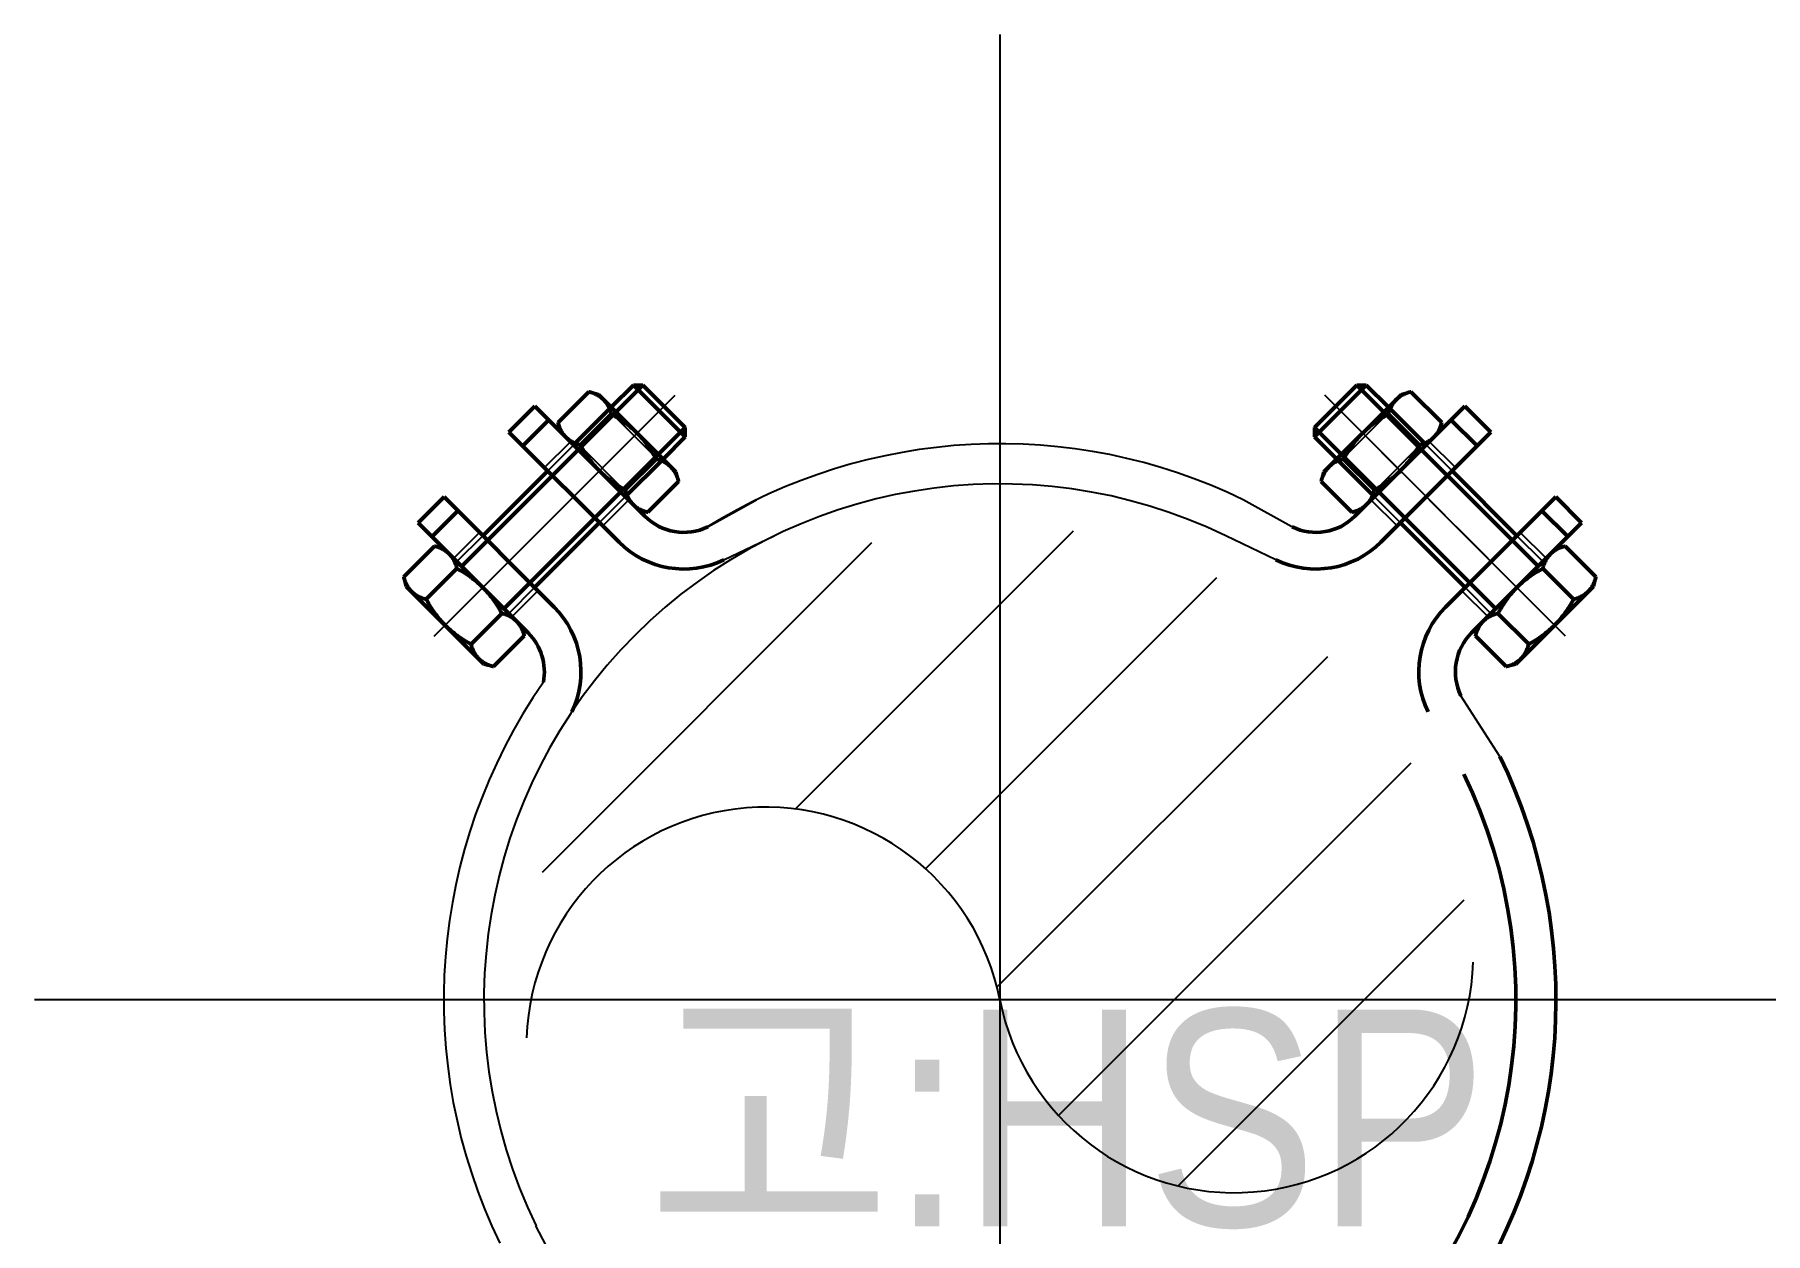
# Model space of a CAD drawing. Header units: millimetres. Extents: x 0 to 1390178, y 0 to 110113.
# Drawn here: x 553197.8 to 553389.5, y 34532.6 to 34665.4 of the extents above; entities that cross this region are included whole.
import ezdxf
from ezdxf.enums import TextEntityAlignment as Align
from ezdxf.xclip import XClip

# ---------------------------------------------------------------- set-up
doc = ezdxf.new("R2010")
doc.units = ezdxf.units.MM
doc.header["$LTSCALE"] = 100
doc.header["$XCLIPFRAME"] = 0
doc.linetypes.add('X - 평면도$0$CENTER', pattern=[65, 60, -2, 1, -2])
doc.linetypes.add('X - 평면도$0$DASHED', pattern=[0.75, 0.5, -0.25])
doc.layers.add('X - 평면도$0$CENTER', color=1, linetype='X - 평면도$0$CENTER')
doc.layers.add('X - 평면도$0$LINE', color=7, linetype='Continuous')
doc.layers.add('X - 평면도$0$DEFPOINT', color=163, linetype='Continuous', plot=False)
for name, color, linetype, lineweight in [('X - 평면도$0$hidden', 7, 'X - 평면도$0$DASHED', 5), ('X - 평면도$0$thread', 7, 'Continuous', 5), ('X - 평면도$0$vis', 7, 'Continuous', 30)]:
    doc.layers.add(name, color=color, linetype=linetype, lineweight=lineweight)
doc.styles.add('X - 평면도$0$du', font='Dotum.ttf')

# ---------------------------------------------------------------- blocks, each defined once
blk = doc.blocks.new('X - 평면도$0$소방 100Ø')
at = {"color": 0, "extrusion": (-1.66533e-16, 1.60247e-17, -1)}
for p, q in [((8835267.59, -5046954.1), (8835298.42, -5046923.27)), ((8835239.59, -5046961.07), (8835276.08, -5046924.58)), ((8835282.01, -5046960.71), (8835314.28, -5046928.44)), ((8835289.93, -5046973.82), (8835326.57, -5046937.18)), ((8835296.74, -5046988.04), (8835335.82, -5046948.96)), ((8835309.98, -5046995.83), (8835341.67, -5046964.14))]:
    blk.add_line(p, q, dxfattribs=at)
at = {"layer": 'X - 평면도$0$CENTER', "lineweight": 25}
for p, q in [((8835227.59, -5046934.94), (8835254.27, -5046908.27)), ((8835352.91, -5046934.94), (8835326.23, -5046908.27)), ((8835250.28, -5046912.25), (8835245.69, -5046916.85)), ((8835330.22, -5046912.25), (8835334.81, -5046916.85)), ((8835239.11, -5046923.42), (8835246.22, -5046916.31)), ((8835341.38, -5046923.42), (8835334.28, -5046916.31)), ((8835239.76, -5046922.77), (8835232.66, -5046929.88)), ((8835340.74, -5046922.77), (8835347.84, -5046929.88))]:
    blk.add_line(p, q, dxfattribs=at)
at = {"layer": 'X - 평면도$0$hidden', "lineweight": 25}
for p, q in [((8835240.16, -5046916.64), (8835247.2, -5046909.59)), ((8835243.65, -5046913.77), (8835247.2, -5046910.22)), ((8835247.2, -5046910.22), (8835247.2, -5046909.59)), ((8835252.32, -5046915.33), (8835247.2, -5046910.22)), ((8835328.18, -5046915.33), (8835333.3, -5046910.22)), ((8835333.3, -5046910.22), (8835333.3, -5046909.59)), ((8835340.34, -5046916.64), (8835333.3, -5046909.59)), ((8835336.85, -5046913.77), (8835333.3, -5046910.22)), ((8835239.8, -5046916.28), (8835242.67, -5046913.41)), ((8835243.03, -5046913.77), (8835243.65, -5046913.77)), ((8835248.76, -5046918.88), (8835243.65, -5046913.77)), ((8835331.73, -5046918.88), (8835336.85, -5046913.77)), ((8835337.47, -5046913.77), (8835336.85, -5046913.77)), ((8835340.7, -5046916.28), (8835337.83, -5046913.41)), ((8835252.94, -5046915.33), (8835245.89, -5046922.37)), ((8835252.32, -5046915.33), (8835248.76, -5046918.88)), ((8835252.94, -5046915.33), (8835252.32, -5046915.33)), ((8835327.56, -5046915.33), (8835328.18, -5046915.33)), ((8835327.56, -5046915.33), (8835334.6, -5046922.37)), ((8835328.18, -5046915.33), (8835331.73, -5046918.88)), ((8835249.12, -5046919.87), (8835246.26, -5046922.73)), ((8835248.76, -5046918.88), (8835248.76, -5046919.51)), ((8835331.37, -5046919.87), (8835334.24, -5046922.73)), ((8835331.73, -5046918.88), (8835331.73, -5046919.51)), ((8835229.75, -5046926.32), (8835232.62, -5046923.46)), ((8835230.11, -5046926.69), (8835232.98, -5046923.82)), ((8835350.39, -5046926.69), (8835347.52, -5046923.82)), ((8835350.75, -5046926.32), (8835347.88, -5046923.46)), ((8835238.71, -5046929.55), (8835235.85, -5046932.42)), ((8835239.08, -5046929.92), (8835236.21, -5046932.78)), ((8835341.42, -5046929.92), (8835344.29, -5046932.78)), ((8835341.78, -5046929.55), (8835344.65, -5046932.42))]:
    blk.add_line(p, q, dxfattribs=at)
for points in [[(8835247.2, -5046910.36), (8835247.3, -5046910.42), (8835247.49, -5046910.52), (8835247.67, -5046910.63), (8835247.76, -5046910.69), (8835247.85, -5046910.74), (8835248.03, -5046910.85), (8835248.2, -5046910.96), (8835248.37, -5046911.07), (8835248.53, -5046911.18), (8835248.69, -5046911.3), (8835248.77, -5046911.35), (8835248.85, -5046911.41), (8835249, -5046911.53), (8835249.15, -5046911.64), (8835249.3, -5046911.76), (8835249.44, -5046911.89), (8835249.59, -5046912.01), (8835249.66, -5046912.07), (8835249.73, -5046912.13), (8835249.87, -5046912.26), (8835250, -5046912.4), (8835250.07, -5046912.46)], [(8835333.3, -5046910.36), (8835333.2, -5046910.42), (8835333.01, -5046910.52), (8835332.82, -5046910.63), (8835332.73, -5046910.69), (8835332.64, -5046910.74), (8835332.47, -5046910.85), (8835332.3, -5046910.96), (8835332.13, -5046911.07), (8835331.97, -5046911.18), (8835331.81, -5046911.3), (8835331.73, -5046911.35), (8835331.65, -5046911.41), (8835331.5, -5046911.53), (8835331.35, -5046911.64), (8835331.2, -5046911.76), (8835331.05, -5046911.89), (8835330.91, -5046912.01), (8835330.84, -5046912.07), (8835330.77, -5046912.13), (8835330.63, -5046912.26), (8835330.49, -5046912.4), (8835330.43, -5046912.46)], [(8835248.76, -5046918.74), (8835248.67, -5046918.68), (8835248.48, -5046918.58), (8835248.29, -5046918.47), (8835248.2, -5046918.41), (8835248.11, -5046918.36), (8835247.94, -5046918.25), (8835247.76, -5046918.14), (8835247.6, -5046918.03), (8835247.43, -5046917.92), (8835247.27, -5046917.8), (8835247.19, -5046917.75), (8835247.12, -5046917.69), (8835246.96, -5046917.57), (8835246.81, -5046917.46), (8835246.67, -5046917.34), (8835246.52, -5046917.21), (8835246.38, -5046917.09), (8835246.31, -5046917.03), (8835246.24, -5046916.96), (8835246.1, -5046916.84), (8835245.96, -5046916.7), (8835245.89, -5046916.64)], [(8835331.73, -5046918.74), (8835331.83, -5046918.68), (8835332.02, -5046918.58), (8835332.21, -5046918.47), (8835332.3, -5046918.41), (8835332.39, -5046918.36), (8835332.56, -5046918.25), (8835332.73, -5046918.14), (8835332.9, -5046918.03), (8835333.06, -5046917.92), (8835333.22, -5046917.8), (8835333.3, -5046917.75), (8835333.38, -5046917.69), (8835333.53, -5046917.57), (8835333.68, -5046917.46), (8835333.83, -5046917.34), (8835333.98, -5046917.21), (8835334.12, -5046917.09), (8835334.19, -5046917.03), (8835334.26, -5046916.96), (8835334.4, -5046916.84), (8835334.54, -5046916.7), (8835334.6, -5046916.64)], [(8835229.25, -5046925.83), (8835229.29, -5046925.86), (8835229.35, -5046925.93), (8835229.41, -5046926), (8835229.44, -5046926.04), (8835229.47, -5046926.08), (8835229.53, -5046926.15), (8835229.59, -5046926.23), (8835229.64, -5046926.31), (8835229.69, -5046926.4), (8835229.74, -5046926.48), (8835229.76, -5046926.53), (8835229.78, -5046926.57), (8835229.83, -5046926.66), (8835229.87, -5046926.76), (8835229.91, -5046926.86), (8835229.95, -5046926.96), (8835229.99, -5046927.06), (8835230.01, -5046927.11), (8835230.03, -5046927.17), (8835230.06, -5046927.28), (8835230.09, -5046927.4), (8835230.11, -5046927.45)], [(8835351.24, -5046925.83), (8835351.21, -5046925.86), (8835351.15, -5046925.93), (8835351.08, -5046926), (8835351.05, -5046926.04), (8835351.02, -5046926.08), (8835350.97, -5046926.15), (8835350.91, -5046926.23), (8835350.86, -5046926.31), (8835350.81, -5046926.4), (8835350.76, -5046926.48), (8835350.74, -5046926.53), (8835350.71, -5046926.57), (8835350.67, -5046926.66), (8835350.63, -5046926.76), (8835350.58, -5046926.86), (8835350.55, -5046926.96), (8835350.51, -5046927.06), (8835350.49, -5046927.11), (8835350.47, -5046927.17), (8835350.44, -5046927.28), (8835350.4, -5046927.4), (8835350.39, -5046927.45)], [(8835230.11, -5046927.45), (8835230.21, -5046927.51), (8835230.4, -5046927.62), (8835230.58, -5046927.72), (8835230.67, -5046927.78), (8835230.76, -5046927.83), (8835230.94, -5046927.94), (8835231.11, -5046928.05), (8835231.27, -5046928.16), (8835231.44, -5046928.27), (8835231.6, -5046928.39), (8835231.68, -5046928.44), (8835231.75, -5046928.5), (8835231.91, -5046928.62), (8835232.06, -5046928.73), (8835232.21, -5046928.85), (8835232.35, -5046928.98), (8835232.49, -5046929.1), (8835232.57, -5046929.16), (8835232.64, -5046929.23), (8835232.77, -5046929.35), (8835232.91, -5046929.49), (8835232.98, -5046929.55)], [(8835350.39, -5046927.45), (8835350.29, -5046927.51), (8835350.1, -5046927.62), (8835349.92, -5046927.72), (8835349.83, -5046927.78), (8835349.74, -5046927.83), (8835349.56, -5046927.94), (8835349.39, -5046928.05), (8835349.22, -5046928.16), (8835349.06, -5046928.27), (8835348.9, -5046928.39), (8835348.82, -5046928.44), (8835348.74, -5046928.5), (8835348.59, -5046928.62), (8835348.44, -5046928.73), (8835348.29, -5046928.85), (8835348.15, -5046928.98), (8835348, -5046929.1), (8835347.93, -5046929.16), (8835347.86, -5046929.23), (8835347.72, -5046929.35), (8835347.59, -5046929.49), (8835347.52, -5046929.55)], [(8835225.08, -5046930), (8835225.04, -5046929.97), (8835224.98, -5046929.9), (8835224.92, -5046929.83), (8835224.89, -5046929.79), (8835224.86, -5046929.75), (8835224.8, -5046929.68), (8835224.75, -5046929.6), (8835224.69, -5046929.52), (8835224.64, -5046929.43), (8835224.59, -5046929.35), (8835224.57, -5046929.3), (8835224.55, -5046929.26), (8835224.5, -5046929.17), (8835224.46, -5046929.07), (8835224.42, -5046928.98), (8835224.38, -5046928.88), (8835224.34, -5046928.77), (8835224.32, -5046928.72), (8835224.3, -5046928.66), (8835224.27, -5046928.55), (8835224.24, -5046928.44), (8835224.22, -5046928.38)], [(8835355.42, -5046930), (8835355.45, -5046929.97), (8835355.52, -5046929.9), (8835355.58, -5046929.83), (8835355.61, -5046929.79), (8835355.64, -5046929.75), (8835355.7, -5046929.68), (8835355.75, -5046929.6), (8835355.8, -5046929.52), (8835355.85, -5046929.43), (8835355.9, -5046929.35), (8835355.93, -5046929.3), (8835355.95, -5046929.26), (8835355.99, -5046929.17), (8835356.04, -5046929.07), (8835356.08, -5046928.98), (8835356.12, -5046928.88), (8835356.16, -5046928.77), (8835356.17, -5046928.72), (8835356.19, -5046928.66), (8835356.23, -5046928.55), (8835356.26, -5046928.44), (8835356.28, -5046928.38)], [(8835226.7, -5046930.86), (8835226.64, -5046930.85), (8835226.53, -5046930.81), (8835226.42, -5046930.78), (8835226.36, -5046930.76), (8835226.31, -5046930.74), (8835226.21, -5046930.7), (8835226.11, -5046930.66), (8835226.01, -5046930.62), (8835225.91, -5046930.58), (8835225.82, -5046930.53), (8835225.78, -5046930.51), (8835225.73, -5046930.49), (8835225.65, -5046930.44), (8835225.56, -5046930.39), (8835225.48, -5046930.34), (8835225.4, -5046930.28), (8835225.33, -5046930.22), (8835225.29, -5046930.19), (8835225.25, -5046930.16), (8835225.18, -5046930.1), (8835225.11, -5046930.04), (8835225.08, -5046930)], [(8835228.8, -5046933.73), (8835228.74, -5046933.66), (8835228.6, -5046933.52), (8835228.47, -5046933.39), (8835228.41, -5046933.32), (8835228.35, -5046933.24), (8835228.22, -5046933.1), (8835228.1, -5046932.96), (8835227.98, -5046932.81), (8835227.87, -5046932.66), (8835227.75, -5046932.5), (8835227.69, -5046932.43), (8835227.64, -5046932.35), (8835227.52, -5046932.19), (8835227.41, -5046932.02), (8835227.3, -5046931.86), (8835227.19, -5046931.69), (8835227.08, -5046931.51), (8835227.03, -5046931.42), (8835226.97, -5046931.33), (8835226.87, -5046931.15), (8835226.76, -5046930.96), (8835226.7, -5046930.86)], [(8835351.69, -5046933.73), (8835351.76, -5046933.66), (8835351.89, -5046933.52), (8835352.02, -5046933.39), (8835352.09, -5046933.32), (8835352.15, -5046933.24), (8835352.27, -5046933.1), (8835352.39, -5046932.96), (8835352.51, -5046932.81), (8835352.63, -5046932.66), (8835352.75, -5046932.5), (8835352.8, -5046932.43), (8835352.86, -5046932.35), (8835352.97, -5046932.19), (8835353.09, -5046932.02), (8835353.2, -5046931.86), (8835353.31, -5046931.69), (8835353.42, -5046931.51), (8835353.47, -5046931.42), (8835353.52, -5046931.33), (8835353.63, -5046931.15), (8835353.74, -5046930.96), (8835353.79, -5046930.86)], [(8835353.79, -5046930.86), (8835353.85, -5046930.85), (8835353.97, -5046930.81), (8835354.08, -5046930.78), (8835354.13, -5046930.76), (8835354.19, -5046930.74), (8835354.29, -5046930.7), (8835354.39, -5046930.66), (8835354.49, -5046930.62), (8835354.58, -5046930.58), (8835354.68, -5046930.53), (8835354.72, -5046930.51), (8835354.76, -5046930.49), (8835354.85, -5046930.44), (8835354.93, -5046930.39), (8835355.02, -5046930.34), (8835355.09, -5046930.28), (8835355.17, -5046930.22), (8835355.21, -5046930.19), (8835355.24, -5046930.16), (8835355.32, -5046930.1), (8835355.39, -5046930.04), (8835355.42, -5046930)], [(8835231.67, -5046935.83), (8835231.57, -5046935.77), (8835231.39, -5046935.67), (8835231.2, -5046935.56), (8835231.11, -5046935.51), (8835231.02, -5046935.45), (8835230.85, -5046935.34), (8835230.67, -5046935.23), (8835230.51, -5046935.12), (8835230.34, -5046935.01), (8835230.18, -5046934.9), (8835230.11, -5046934.84), (8835230.03, -5046934.78), (8835229.87, -5046934.67), (8835229.72, -5046934.55), (8835229.58, -5046934.43), (8835229.43, -5046934.31), (8835229.29, -5046934.18), (8835229.22, -5046934.12), (8835229.15, -5046934.06), (8835229.01, -5046933.93), (8835228.87, -5046933.8), (8835228.8, -5046933.73)], [(8835348.83, -5046935.83), (8835348.92, -5046935.77), (8835349.11, -5046935.67), (8835349.3, -5046935.56), (8835349.39, -5046935.51), (8835349.48, -5046935.45), (8835349.65, -5046935.34), (8835349.82, -5046935.23), (8835349.99, -5046935.12), (8835350.15, -5046935.01), (8835350.31, -5046934.9), (8835350.39, -5046934.84), (8835350.47, -5046934.78), (8835350.62, -5046934.67), (8835350.77, -5046934.55), (8835350.92, -5046934.43), (8835351.07, -5046934.31), (8835351.21, -5046934.18), (8835351.28, -5046934.12), (8835351.35, -5046934.06), (8835351.49, -5046933.93), (8835351.63, -5046933.8), (8835351.69, -5046933.73)], [(8835232.53, -5046937.45), (8835232.5, -5046937.42), (8835232.43, -5046937.35), (8835232.37, -5046937.28), (8835232.34, -5046937.24), (8835232.31, -5046937.2), (8835232.25, -5046937.13), (8835232.2, -5046937.05), (8835232.14, -5046936.97), (8835232.09, -5046936.89), (8835232.04, -5046936.8), (8835232.02, -5046936.76), (8835232, -5046936.71), (8835231.95, -5046936.62), (8835231.91, -5046936.52), (8835231.87, -5046936.43), (8835231.83, -5046936.33), (8835231.79, -5046936.22), (8835231.77, -5046936.17), (8835231.76, -5046936.11), (8835231.72, -5046936), (8835231.69, -5046935.89), (8835231.67, -5046935.83)], [(8835234.15, -5046938.31), (8835234.1, -5046938.3), (8835233.98, -5046938.26), (8835233.87, -5046938.23), (8835233.81, -5046938.21), (8835233.76, -5046938.19), (8835233.66, -5046938.15), (8835233.56, -5046938.11), (8835233.46, -5046938.07), (8835233.36, -5046938.03), (8835233.27, -5046937.98), (8835233.23, -5046937.96), (8835233.18, -5046937.94), (8835233.1, -5046937.89), (8835233.01, -5046937.84), (8835232.93, -5046937.79), (8835232.85, -5046937.73), (8835232.78, -5046937.67), (8835232.74, -5046937.64), (8835232.7, -5046937.61), (8835232.63, -5046937.55), (8835232.56, -5046937.49), (8835232.53, -5046937.45)], [(8835346.34, -5046938.31), (8835346.4, -5046938.3), (8835346.52, -5046938.26), (8835346.63, -5046938.23), (8835346.68, -5046938.21), (8835346.74, -5046938.19), (8835346.84, -5046938.15), (8835346.94, -5046938.11), (8835347.04, -5046938.07), (8835347.13, -5046938.03), (8835347.23, -5046937.98), (8835347.27, -5046937.96), (8835347.31, -5046937.94), (8835347.4, -5046937.89), (8835347.48, -5046937.84), (8835347.56, -5046937.79), (8835347.64, -5046937.73), (8835347.72, -5046937.67), (8835347.76, -5046937.64), (8835347.79, -5046937.61), (8835347.87, -5046937.55), (8835347.93, -5046937.49), (8835347.97, -5046937.45)], [(8835347.97, -5046937.45), (8835348, -5046937.42), (8835348.07, -5046937.35), (8835348.13, -5046937.28), (8835348.16, -5046937.24), (8835348.19, -5046937.2), (8835348.25, -5046937.13), (8835348.3, -5046937.05), (8835348.35, -5046936.97), (8835348.4, -5046936.89), (8835348.45, -5046936.8), (8835348.48, -5046936.76), (8835348.5, -5046936.71), (8835348.54, -5046936.62), (8835348.59, -5046936.52), (8835348.63, -5046936.43), (8835348.67, -5046936.33), (8835348.71, -5046936.22), (8835348.72, -5046936.17), (8835348.74, -5046936.11), (8835348.78, -5046936), (8835348.81, -5046935.89), (8835348.83, -5046935.83)]]:
    blk.add_lwpolyline(points, dxfattribs=at)
at = {"layer": 'X - 평면도$0$LINE', "color": 1, "linetype": 'X - 평면도$0$CENTER', "ltscale": 1000}
for p, q in [((8835290.25, -5046868.3), (8835290.25, -5047082.14)), ((8835397.17, -5046975.22), (8835183.33, -5046975.22))]:
    blk.add_line(p, q, dxfattribs=at)
at = {"layer": 'X - 평면도$0$LINE'}
for p, q in [((8835257.89, -5046922.84), (8835263.29, -5046919.84)), ((8835322.6, -5046922.84), (8835317.21, -5046919.84)), ((8835259.67, -5046926.49), (8835265.24, -5046923.84)), ((8835320.83, -5046926.49), (8835315.26, -5046923.84)), ((8835242.44, -5047007.05), (8835238.86, -5047000.24)), ((8835338.06, -5047007.05), (8835341.63, -5047000.24))]:
    blk.add_line(p, q, dxfattribs=at)
blk.add_lwpolyline([(8835345.63, -5046948.26), (8835341.32, -5046941.55)], dxfattribs=at)
for radius, start, end in [(61.6, 64.042, 121.88), (57.15, 64.042, 205.958), (61.6, 145.1786, 205.958)]:
    blk.add_arc((8835290.25, -5046975.23), radius, start, end, dxfattribs=at)
for centre, start_param, end_param in [((8835264.28, -5046980.37), 0.19501, 3.105608), ((8835316.23, -5046970.11), -2.946583, -0.035985)]:
    blk.add_ellipse(centre, major_axis=(26.48, 0), ratio=0.99999, start_param=start_param, end_param=end_param, dxfattribs=at)
at = {"layer": 'X - 평면도$0$thread', "lineweight": 50}
for p, q in [((8835250.71, -5046907.14), (8835230.64, -5046927.21)), ((8835329.79, -5046907.14), (8835349.86, -5046927.21)), ((8835243.03, -5046913.77), (8835247.2, -5046909.59)), ((8835337.47, -5046913.77), (8835333.3, -5046909.59)), ((8835255.39, -5046911.82), (8835235.32, -5046931.9)), ((8835325.1, -5046911.82), (8835345.18, -5046931.9)), ((8835248.76, -5046919.51), (8835252.94, -5046915.33)), ((8835331.73, -5046919.51), (8835327.56, -5046915.33))]:
    blk.add_line(p, q, dxfattribs=at)
at = {"layer": 'X - 평면도$0$vis', "lineweight": 50}
for p, q in [((8835241.31, -5046911.29), (8835244.72, -5046907.88)), ((8835244.72, -5046907.88), (8835245.77, -5046908.16)), ((8835254.37, -5046916.76), (8835245.77, -5046908.16)), ((8835247.2, -5046909.59), (8835249.66, -5046907.14)), ((8835249.66, -5046907.14), (8835250.71, -5046907.14)), ((8835249.66, -5046907.14), (8835255.39, -5046912.87)), ((8835250.71, -5046907.14), (8835255.39, -5046911.82)), ((8835330.84, -5046907.14), (8835325.1, -5046912.87)), ((8835329.79, -5046907.14), (8835325.1, -5046911.82)), ((8835326.13, -5046916.76), (8835334.73, -5046908.16)), ((8835330.84, -5046907.14), (8835329.79, -5046907.14)), ((8835333.3, -5046909.59), (8835330.84, -5046907.14)), ((8835335.78, -5046907.88), (8835334.73, -5046908.16)), ((8835339.19, -5046911.29), (8835335.78, -5046907.88)), ((8835235.86, -5046912.34), (8835238.73, -5046909.47)), ((8835238.73, -5046909.47), (8835250.93, -5046921.67)), ((8835243.8, -5046913.77), (8835247.2, -5046910.36)), ((8835341.77, -5046909.47), (8835329.57, -5046921.67)), ((8835336.7, -5046913.77), (8835333.3, -5046910.36)), ((8835344.64, -5046912.34), (8835341.77, -5046909.47)), ((8835248.06, -5046924.54), (8835235.86, -5046912.34)), ((8835237.39, -5046913.87), (8835240.26, -5046911.01)), ((8835241.59, -5046912.34), (8835241.31, -5046911.29)), ((8835255.39, -5046911.82), (8835255.39, -5046912.87)), ((8835325.1, -5046911.82), (8835325.1, -5046912.87)), ((8835332.44, -5046924.54), (8835344.64, -5046912.34)), ((8835338.9, -5046912.34), (8835339.19, -5046911.29)), ((8835343.1, -5046913.87), (8835340.24, -5046911.01)), ((8835255.39, -5046912.87), (8835252.94, -5046915.33)), ((8835325.1, -5046912.87), (8835327.56, -5046915.33)), ((8835248.76, -5046918.74), (8835252.17, -5046915.33)), ((8835331.73, -5046918.74), (8835328.33, -5046915.33)), ((8835232.98, -5046923.82), (8835240.16, -5046916.64)), ((8835251.25, -5046921.22), (8835254.65, -5046917.81)), ((8835254.37, -5046916.76), (8835254.65, -5046917.81)), ((8835326.13, -5046916.76), (8835325.84, -5046917.81)), ((8835329.25, -5046921.22), (8835325.84, -5046917.81)), ((8835347.52, -5046923.82), (8835340.34, -5046916.64)), ((8835225.81, -5046922.38), (8835228.68, -5046919.52)), ((8835228.68, -5046919.52), (8835240.88, -5046931.72)), ((8835351.82, -5046919.52), (8835339.62, -5046931.72)), ((8835354.69, -5046922.38), (8835351.82, -5046919.52)), ((8835227.35, -5046923.92), (8835230.21, -5046921.05)), ((8835251.25, -5046921.22), (8835250.2, -5046920.94)), ((8835329.25, -5046921.22), (8835330.3, -5046920.94)), ((8835353.15, -5046923.92), (8835350.28, -5046921.05)), ((8835238.01, -5046934.59), (8835225.81, -5046922.38)), ((8835245.89, -5046922.37), (8835238.71, -5046929.55)), ((8835334.6, -5046922.37), (8835341.78, -5046929.55)), ((8835342.49, -5046934.59), (8835354.69, -5046922.38)), ((8835227.63, -5046924.97), (8835224.22, -5046928.38)), ((8835227.63, -5046924.97), (8835228.68, -5046925.25)), ((8835352.87, -5046924.97), (8835351.82, -5046925.25)), ((8835352.87, -5046924.97), (8835356.28, -5046928.38)), ((8835230.11, -5046927.45), (8835226.7, -5046930.86)), ((8835350.39, -5046927.45), (8835353.79, -5046930.86)), ((8835224.5, -5046929.43), (8835224.22, -5046928.38)), ((8835224.5, -5046929.43), (8835233.1, -5046938.03)), ((8835356, -5046929.43), (8835347.39, -5046938.03)), ((8835356, -5046929.43), (8835356.28, -5046928.38)), ((8835235.08, -5046932.42), (8835231.67, -5046935.83)), ((8835345.42, -5046932.42), (8835348.83, -5046935.83)), ((8835237.56, -5046934.9), (8835234.15, -5046938.31)), ((8835237.28, -5046933.86), (8835237.56, -5046934.9)), ((8835343.22, -5046933.86), (8835342.94, -5046934.9)), ((8835342.94, -5046934.9), (8835346.34, -5046938.31)), ((8835234.15, -5046938.31), (8835233.1, -5046938.03)), ((8835346.34, -5046938.31), (8835347.39, -5046938.03))]:
    blk.add_line(p, q, dxfattribs=at)
for points in [[(8835246.34, -5046908.74), (8835246.31, -5046908.7), (8835246.24, -5046908.64), (8835246.17, -5046908.58), (8835246.13, -5046908.55), (8835246.1, -5046908.52), (8835246.02, -5046908.46), (8835245.94, -5046908.41), (8835245.86, -5046908.35), (8835245.78, -5046908.3), (8835245.69, -5046908.25), (8835245.65, -5046908.23), (8835245.6, -5046908.21), (8835245.51, -5046908.16), (8835245.42, -5046908.12), (8835245.32, -5046908.08), (8835245.22, -5046908.04), (8835245.11, -5046908), (8835245.06, -5046907.98), (8835245.01, -5046907.96), (8835244.89, -5046907.93), (8835244.78, -5046907.9), (8835244.72, -5046907.88)], [(8835247.2, -5046910.36), (8835247.19, -5046910.3), (8835247.15, -5046910.19), (8835247.12, -5046910.08), (8835247.1, -5046910.02), (8835247.08, -5046909.97), (8835247.04, -5046909.86), (8835247, -5046909.76), (8835246.96, -5046909.67), (8835246.92, -5046909.57), (8835246.87, -5046909.48), (8835246.85, -5046909.43), (8835246.83, -5046909.39), (8835246.78, -5046909.3), (8835246.73, -5046909.22), (8835246.68, -5046909.14), (8835246.62, -5046909.06), (8835246.56, -5046908.99), (8835246.53, -5046908.95), (8835246.5, -5046908.91), (8835246.44, -5046908.84), (8835246.38, -5046908.77), (8835246.34, -5046908.74)], [(8835333.3, -5046910.36), (8835333.31, -5046910.3), (8835333.34, -5046910.19), (8835333.38, -5046910.08), (8835333.4, -5046910.02), (8835333.42, -5046909.97), (8835333.45, -5046909.86), (8835333.49, -5046909.76), (8835333.53, -5046909.67), (8835333.58, -5046909.57), (8835333.62, -5046909.48), (8835333.65, -5046909.43), (8835333.67, -5046909.39), (8835333.72, -5046909.3), (8835333.77, -5046909.22), (8835333.82, -5046909.14), (8835333.88, -5046909.06), (8835333.93, -5046908.99), (8835333.96, -5046908.95), (8835333.99, -5046908.91), (8835334.05, -5046908.84), (8835334.12, -5046908.77), (8835334.15, -5046908.74)], [(8835334.15, -5046908.74), (8835334.19, -5046908.7), (8835334.26, -5046908.64), (8835334.33, -5046908.58), (8835334.36, -5046908.55), (8835334.4, -5046908.52), (8835334.48, -5046908.46), (8835334.56, -5046908.41), (8835334.64, -5046908.35), (8835334.72, -5046908.3), (8835334.81, -5046908.25), (8835334.85, -5046908.23), (8835334.9, -5046908.21), (8835334.99, -5046908.16), (8835335.08, -5046908.12), (8835335.18, -5046908.08), (8835335.28, -5046908.04), (8835335.38, -5046908), (8835335.44, -5046907.98), (8835335.49, -5046907.96), (8835335.6, -5046907.93), (8835335.72, -5046907.9), (8835335.78, -5046907.88)], [(8835250.07, -5046912.46), (8835250, -5046912.4), (8835249.87, -5046912.26), (8835249.73, -5046912.13), (8835249.66, -5046912.07), (8835249.59, -5046912.01), (8835249.44, -5046911.89), (8835249.3, -5046911.76), (8835249.15, -5046911.64), (8835249, -5046911.53), (8835248.85, -5046911.41), (8835248.77, -5046911.35), (8835248.69, -5046911.3), (8835248.53, -5046911.18), (8835248.37, -5046911.07), (8835248.2, -5046910.96), (8835248.03, -5046910.85), (8835247.85, -5046910.74), (8835247.76, -5046910.69), (8835247.67, -5046910.63), (8835247.49, -5046910.52), (8835247.3, -5046910.42), (8835247.2, -5046910.36)], [(8835330.43, -5046912.46), (8835330.49, -5046912.4), (8835330.63, -5046912.26), (8835330.77, -5046912.13), (8835330.84, -5046912.07), (8835330.91, -5046912.01), (8835331.05, -5046911.89), (8835331.2, -5046911.76), (8835331.35, -5046911.64), (8835331.5, -5046911.53), (8835331.65, -5046911.41), (8835331.73, -5046911.35), (8835331.81, -5046911.3), (8835331.97, -5046911.18), (8835332.13, -5046911.07), (8835332.3, -5046910.96), (8835332.47, -5046910.85), (8835332.64, -5046910.74), (8835332.73, -5046910.69), (8835332.82, -5046910.63), (8835333.01, -5046910.52), (8835333.2, -5046910.42), (8835333.3, -5046910.36)], [(8835241.31, -5046911.29), (8835241.33, -5046911.35), (8835241.36, -5046911.46), (8835241.4, -5046911.57), (8835241.41, -5046911.63), (8835241.43, -5046911.68), (8835241.47, -5046911.78), (8835241.51, -5046911.89), (8835241.55, -5046911.98), (8835241.59, -5046912.08), (8835241.64, -5046912.17), (8835241.66, -5046912.21), (8835241.69, -5046912.26), (8835241.73, -5046912.34), (8835241.79, -5046912.43), (8835241.84, -5046912.51), (8835241.89, -5046912.59), (8835241.95, -5046912.66), (8835241.98, -5046912.7), (8835242.01, -5046912.74), (8835242.07, -5046912.81), (8835242.14, -5046912.88), (8835242.17, -5046912.91)], [(8835252.17, -5046915.33), (8835252.12, -5046915.23), (8835252.01, -5046915.04), (8835251.9, -5046914.86), (8835251.85, -5046914.77), (8835251.79, -5046914.68), (8835251.68, -5046914.5), (8835251.57, -5046914.33), (8835251.46, -5046914.16), (8835251.35, -5046914), (8835251.24, -5046913.84), (8835251.18, -5046913.76), (8835251.12, -5046913.68), (8835251.01, -5046913.53), (8835250.89, -5046913.38), (8835250.77, -5046913.23), (8835250.65, -5046913.09), (8835250.52, -5046912.94), (8835250.46, -5046912.87), (8835250.4, -5046912.8), (8835250.27, -5046912.67), (8835250.14, -5046912.53), (8835250.07, -5046912.46)], [(8835328.33, -5046915.33), (8835328.38, -5046915.23), (8835328.49, -5046915.04), (8835328.6, -5046914.86), (8835328.65, -5046914.77), (8835328.71, -5046914.68), (8835328.82, -5046914.5), (8835328.93, -5046914.33), (8835329.04, -5046914.16), (8835329.15, -5046914), (8835329.26, -5046913.84), (8835329.32, -5046913.76), (8835329.38, -5046913.68), (8835329.49, -5046913.53), (8835329.61, -5046913.38), (8835329.73, -5046913.23), (8835329.85, -5046913.09), (8835329.97, -5046912.94), (8835330.04, -5046912.87), (8835330.1, -5046912.8), (8835330.23, -5046912.67), (8835330.36, -5046912.53), (8835330.43, -5046912.46)], [(8835339.19, -5046911.29), (8835339.17, -5046911.35), (8835339.14, -5046911.46), (8835339.1, -5046911.57), (8835339.08, -5046911.63), (8835339.06, -5046911.68), (8835339.03, -5046911.78), (8835338.99, -5046911.89), (8835338.95, -5046911.98), (8835338.9, -5046912.08), (8835338.86, -5046912.17), (8835338.83, -5046912.21), (8835338.81, -5046912.26), (8835338.76, -5046912.34), (8835338.71, -5046912.43), (8835338.66, -5046912.51), (8835338.6, -5046912.59), (8835338.55, -5046912.66), (8835338.52, -5046912.7), (8835338.49, -5046912.74), (8835338.43, -5046912.81), (8835338.36, -5046912.88), (8835338.33, -5046912.91)], [(8835242.17, -5046912.91), (8835242.2, -5046912.95), (8835242.27, -5046913.01), (8835242.34, -5046913.07), (8835242.38, -5046913.1), (8835242.42, -5046913.13), (8835242.49, -5046913.19), (8835242.57, -5046913.24), (8835242.65, -5046913.3), (8835242.74, -5046913.35), (8835242.82, -5046913.4), (8835242.87, -5046913.42), (8835242.91, -5046913.44), (8835243, -5046913.49), (8835243.1, -5046913.53), (8835243.2, -5046913.57), (8835243.3, -5046913.61), (8835243.4, -5046913.65), (8835243.45, -5046913.67), (8835243.51, -5046913.69), (8835243.62, -5046913.72), (8835243.74, -5046913.75), (8835243.8, -5046913.77)], [(8835243.8, -5046913.77), (8835243.85, -5046913.87), (8835243.96, -5046914.06), (8835244.07, -5046914.24), (8835244.12, -5046914.33), (8835244.17, -5046914.42), (8835244.28, -5046914.6), (8835244.39, -5046914.77), (8835244.5, -5046914.94), (8835244.62, -5046915.1), (8835244.73, -5046915.26), (8835244.79, -5046915.34), (8835244.84, -5046915.42), (8835244.96, -5046915.57), (8835245.08, -5046915.72), (8835245.2, -5046915.87), (8835245.32, -5046916.01), (8835245.44, -5046916.15), (8835245.5, -5046916.23), (8835245.57, -5046916.3), (8835245.7, -5046916.43), (8835245.83, -5046916.57), (8835245.89, -5046916.64)], [(8835336.7, -5046913.77), (8835336.65, -5046913.87), (8835336.54, -5046914.06), (8835336.43, -5046914.24), (8835336.38, -5046914.33), (8835336.32, -5046914.42), (8835336.21, -5046914.6), (8835336.1, -5046914.77), (8835335.99, -5046914.94), (8835335.88, -5046915.1), (8835335.77, -5046915.26), (8835335.71, -5046915.34), (8835335.65, -5046915.42), (8835335.54, -5046915.57), (8835335.42, -5046915.72), (8835335.3, -5046915.87), (8835335.18, -5046916.01), (8835335.06, -5046916.15), (8835334.99, -5046916.23), (8835334.93, -5046916.3), (8835334.8, -5046916.43), (8835334.67, -5046916.57), (8835334.6, -5046916.64)], [(8835338.33, -5046912.91), (8835338.29, -5046912.95), (8835338.22, -5046913.01), (8835338.15, -5046913.07), (8835338.12, -5046913.1), (8835338.08, -5046913.13), (8835338, -5046913.19), (8835337.92, -5046913.24), (8835337.84, -5046913.3), (8835337.76, -5046913.35), (8835337.67, -5046913.4), (8835337.63, -5046913.42), (8835337.59, -5046913.44), (8835337.49, -5046913.49), (8835337.4, -5046913.53), (8835337.3, -5046913.57), (8835337.2, -5046913.61), (8835337.1, -5046913.65), (8835337.04, -5046913.67), (8835336.99, -5046913.69), (8835336.88, -5046913.72), (8835336.76, -5046913.75), (8835336.7, -5046913.77)], [(8835253.8, -5046916.19), (8835253.76, -5046916.15), (8835253.69, -5046916.09), (8835253.62, -5046916.03), (8835253.58, -5046916), (8835253.55, -5046915.97), (8835253.47, -5046915.91), (8835253.39, -5046915.86), (8835253.31, -5046915.8), (8835253.23, -5046915.75), (8835253.14, -5046915.7), (8835253.1, -5046915.68), (8835253.05, -5046915.66), (8835252.96, -5046915.61), (8835252.87, -5046915.57), (8835252.77, -5046915.53), (8835252.67, -5046915.49), (8835252.56, -5046915.45), (8835252.51, -5046915.43), (8835252.46, -5046915.41), (8835252.34, -5046915.38), (8835252.23, -5046915.35), (8835252.17, -5046915.33)], [(8835254.65, -5046917.81), (8835254.64, -5046917.75), (8835254.6, -5046917.64), (8835254.57, -5046917.53), (8835254.55, -5046917.47), (8835254.53, -5046917.42), (8835254.49, -5046917.31), (8835254.45, -5046917.21), (8835254.41, -5046917.12), (8835254.37, -5046917.02), (8835254.33, -5046916.93), (8835254.3, -5046916.89), (8835254.28, -5046916.84), (8835254.23, -5046916.76), (8835254.18, -5046916.67), (8835254.13, -5046916.59), (8835254.07, -5046916.51), (8835254.01, -5046916.44), (8835253.99, -5046916.4), (8835253.96, -5046916.36), (8835253.89, -5046916.29), (8835253.83, -5046916.22), (8835253.8, -5046916.19)], [(8835325.84, -5046917.81), (8835325.86, -5046917.75), (8835325.89, -5046917.64), (8835325.93, -5046917.53), (8835325.95, -5046917.47), (8835325.97, -5046917.42), (8835326, -5046917.31), (8835326.04, -5046917.21), (8835326.08, -5046917.12), (8835326.13, -5046917.02), (8835326.17, -5046916.93), (8835326.2, -5046916.89), (8835326.22, -5046916.84), (8835326.27, -5046916.76), (8835326.32, -5046916.67), (8835326.37, -5046916.59), (8835326.43, -5046916.51), (8835326.48, -5046916.44), (8835326.51, -5046916.4), (8835326.54, -5046916.36), (8835326.6, -5046916.29), (8835326.67, -5046916.22), (8835326.7, -5046916.19)], [(8835326.7, -5046916.19), (8835326.74, -5046916.15), (8835326.81, -5046916.09), (8835326.88, -5046916.03), (8835326.91, -5046916), (8835326.95, -5046915.97), (8835327.03, -5046915.91), (8835327.11, -5046915.86), (8835327.19, -5046915.8), (8835327.27, -5046915.75), (8835327.36, -5046915.7), (8835327.4, -5046915.68), (8835327.44, -5046915.66), (8835327.54, -5046915.61), (8835327.63, -5046915.57), (8835327.73, -5046915.53), (8835327.83, -5046915.49), (8835327.93, -5046915.45), (8835327.99, -5046915.43), (8835328.04, -5046915.41), (8835328.15, -5046915.38), (8835328.27, -5046915.35), (8835328.33, -5046915.33)], [(8835245.89, -5046916.64), (8835245.96, -5046916.7), (8835246.1, -5046916.84), (8835246.24, -5046916.96), (8835246.31, -5046917.03), (8835246.38, -5046917.09), (8835246.52, -5046917.21), (8835246.67, -5046917.34), (8835246.81, -5046917.46), (8835246.96, -5046917.57), (8835247.12, -5046917.69), (8835247.19, -5046917.75), (8835247.27, -5046917.8), (8835247.43, -5046917.92), (8835247.6, -5046918.03), (8835247.76, -5046918.14), (8835247.94, -5046918.25), (8835248.11, -5046918.36), (8835248.2, -5046918.41), (8835248.29, -5046918.47), (8835248.48, -5046918.58), (8835248.67, -5046918.68), (8835248.76, -5046918.74)], [(8835334.6, -5046916.64), (8835334.54, -5046916.7), (8835334.4, -5046916.84), (8835334.26, -5046916.96), (8835334.19, -5046917.03), (8835334.12, -5046917.09), (8835333.98, -5046917.21), (8835333.83, -5046917.34), (8835333.68, -5046917.46), (8835333.53, -5046917.57), (8835333.38, -5046917.69), (8835333.3, -5046917.75), (8835333.22, -5046917.8), (8835333.06, -5046917.92), (8835332.9, -5046918.03), (8835332.73, -5046918.14), (8835332.56, -5046918.25), (8835332.39, -5046918.36), (8835332.3, -5046918.41), (8835332.21, -5046918.47), (8835332.02, -5046918.58), (8835331.83, -5046918.68), (8835331.73, -5046918.74)], [(8835248.76, -5046918.74), (8835248.78, -5046918.8), (8835248.81, -5046918.91), (8835248.85, -5046919.02), (8835248.87, -5046919.08), (8835248.88, -5046919.13), (8835248.92, -5046919.24), (8835248.96, -5046919.34), (8835249, -5046919.43), (8835249.05, -5046919.53), (8835249.09, -5046919.62), (8835249.11, -5046919.67), (8835249.14, -5046919.71), (8835249.19, -5046919.8), (8835249.24, -5046919.88), (8835249.29, -5046919.96), (8835249.34, -5046920.04), (8835249.4, -5046920.11), (8835249.43, -5046920.15), (8835249.46, -5046920.19), (8835249.52, -5046920.26), (8835249.59, -5046920.33), (8835249.62, -5046920.36)], [(8835331.73, -5046918.74), (8835331.72, -5046918.8), (8835331.69, -5046918.91), (8835331.65, -5046919.02), (8835331.63, -5046919.08), (8835331.61, -5046919.13), (8835331.58, -5046919.24), (8835331.54, -5046919.34), (8835331.5, -5046919.43), (8835331.45, -5046919.53), (8835331.41, -5046919.62), (8835331.38, -5046919.67), (8835331.36, -5046919.71), (8835331.31, -5046919.8), (8835331.26, -5046919.88), (8835331.21, -5046919.96), (8835331.15, -5046920.04), (8835331.1, -5046920.11), (8835331.07, -5046920.15), (8835331.04, -5046920.19), (8835330.98, -5046920.26), (8835330.91, -5046920.33), (8835330.88, -5046920.36)], [(8835249.62, -5046920.36), (8835249.65, -5046920.4), (8835249.72, -5046920.46), (8835249.79, -5046920.52), (8835249.83, -5046920.55), (8835249.87, -5046920.58), (8835249.94, -5046920.64), (8835250.02, -5046920.69), (8835250.1, -5046920.75), (8835250.19, -5046920.8), (8835250.27, -5046920.85), (8835250.32, -5046920.87), (8835250.36, -5046920.89), (8835250.45, -5046920.94), (8835250.55, -5046920.98), (8835250.65, -5046921.02), (8835250.75, -5046921.06), (8835250.85, -5046921.1), (8835250.91, -5046921.12), (8835250.96, -5046921.14), (8835251.07, -5046921.17), (8835251.19, -5046921.2), (8835251.25, -5046921.22)], [(8835330.88, -5046920.36), (8835330.84, -5046920.4), (8835330.77, -5046920.46), (8835330.7, -5046920.52), (8835330.67, -5046920.55), (8835330.63, -5046920.58), (8835330.55, -5046920.64), (8835330.47, -5046920.69), (8835330.39, -5046920.75), (8835330.31, -5046920.8), (8835330.22, -5046920.85), (8835330.18, -5046920.87), (8835330.13, -5046920.89), (8835330.04, -5046920.94), (8835329.95, -5046920.98), (8835329.85, -5046921.02), (8835329.75, -5046921.06), (8835329.65, -5046921.1), (8835329.59, -5046921.12), (8835329.54, -5046921.14), (8835329.43, -5046921.17), (8835329.31, -5046921.2), (8835329.25, -5046921.22)], [(8835229.25, -5046925.83), (8835229.22, -5046925.8), (8835229.15, -5046925.73), (8835229.08, -5046925.67), (8835229.04, -5046925.64), (8835229, -5046925.61), (8835228.93, -5046925.55), (8835228.85, -5046925.5), (8835228.77, -5046925.44), (8835228.68, -5046925.39), (8835228.6, -5046925.34), (8835228.55, -5046925.32), (8835228.51, -5046925.3), (8835228.42, -5046925.25), (8835228.32, -5046925.21), (8835228.23, -5046925.17), (8835228.12, -5046925.13), (8835228.02, -5046925.09), (8835227.97, -5046925.07), (8835227.91, -5046925.06), (8835227.8, -5046925.02), (8835227.69, -5046924.99), (8835227.63, -5046924.97)], [(8835230.11, -5046927.45), (8835230.09, -5046927.4), (8835230.06, -5046927.28), (8835230.03, -5046927.17), (8835230.01, -5046927.11), (8835229.99, -5046927.06), (8835229.95, -5046926.96), (8835229.91, -5046926.86), (8835229.87, -5046926.76), (8835229.83, -5046926.66), (8835229.78, -5046926.57), (8835229.76, -5046926.53), (8835229.74, -5046926.48), (8835229.69, -5046926.4), (8835229.64, -5046926.31), (8835229.59, -5046926.23), (8835229.53, -5046926.15), (8835229.47, -5046926.08), (8835229.44, -5046926.04), (8835229.41, -5046926), (8835229.35, -5046925.93), (8835229.29, -5046925.86), (8835229.25, -5046925.83)], [(8835350.39, -5046927.45), (8835350.4, -5046927.4), (8835350.44, -5046927.28), (8835350.47, -5046927.17), (8835350.49, -5046927.11), (8835350.51, -5046927.06), (8835350.55, -5046926.96), (8835350.58, -5046926.86), (8835350.63, -5046926.76), (8835350.67, -5046926.66), (8835350.71, -5046926.57), (8835350.74, -5046926.53), (8835350.76, -5046926.48), (8835350.81, -5046926.4), (8835350.86, -5046926.31), (8835350.91, -5046926.23), (8835350.97, -5046926.15), (8835351.02, -5046926.08), (8835351.05, -5046926.04), (8835351.08, -5046926), (8835351.15, -5046925.93), (8835351.21, -5046925.86), (8835351.24, -5046925.83)], [(8835351.24, -5046925.83), (8835351.28, -5046925.8), (8835351.35, -5046925.73), (8835351.42, -5046925.67), (8835351.46, -5046925.64), (8835351.49, -5046925.61), (8835351.57, -5046925.55), (8835351.65, -5046925.5), (8835351.73, -5046925.44), (8835351.81, -5046925.39), (8835351.9, -5046925.34), (8835351.94, -5046925.32), (8835351.99, -5046925.3), (8835352.08, -5046925.25), (8835352.17, -5046925.21), (8835352.27, -5046925.17), (8835352.37, -5046925.13), (8835352.48, -5046925.09), (8835352.53, -5046925.07), (8835352.58, -5046925.06), (8835352.7, -5046925.02), (8835352.81, -5046924.99), (8835352.87, -5046924.97)], [(8835232.98, -5046929.55), (8835232.91, -5046929.49), (8835232.77, -5046929.35), (8835232.64, -5046929.23), (8835232.57, -5046929.16), (8835232.49, -5046929.1), (8835232.35, -5046928.98), (8835232.21, -5046928.85), (8835232.06, -5046928.73), (8835231.91, -5046928.62), (8835231.75, -5046928.5), (8835231.68, -5046928.44), (8835231.6, -5046928.39), (8835231.44, -5046928.27), (8835231.27, -5046928.16), (8835231.11, -5046928.05), (8835230.94, -5046927.94), (8835230.76, -5046927.83), (8835230.67, -5046927.78), (8835230.58, -5046927.72), (8835230.4, -5046927.62), (8835230.21, -5046927.51), (8835230.11, -5046927.45)], [(8835347.52, -5046929.55), (8835347.59, -5046929.49), (8835347.72, -5046929.35), (8835347.86, -5046929.23), (8835347.93, -5046929.16), (8835348, -5046929.1), (8835348.15, -5046928.98), (8835348.29, -5046928.85), (8835348.44, -5046928.73), (8835348.59, -5046928.62), (8835348.74, -5046928.5), (8835348.82, -5046928.44), (8835348.9, -5046928.39), (8835349.06, -5046928.27), (8835349.22, -5046928.16), (8835349.39, -5046928.05), (8835349.56, -5046927.94), (8835349.74, -5046927.83), (8835349.83, -5046927.78), (8835349.92, -5046927.72), (8835350.1, -5046927.62), (8835350.29, -5046927.51), (8835350.39, -5046927.45)], [(8835224.22, -5046928.38), (8835224.24, -5046928.44), (8835224.27, -5046928.55), (8835224.3, -5046928.66), (8835224.32, -5046928.72), (8835224.34, -5046928.77), (8835224.38, -5046928.88), (8835224.42, -5046928.98), (8835224.46, -5046929.07), (8835224.5, -5046929.17), (8835224.55, -5046929.26), (8835224.57, -5046929.3), (8835224.59, -5046929.35), (8835224.64, -5046929.43), (8835224.69, -5046929.52), (8835224.75, -5046929.6), (8835224.8, -5046929.68), (8835224.86, -5046929.75), (8835224.89, -5046929.79), (8835224.92, -5046929.83), (8835224.98, -5046929.9), (8835225.04, -5046929.97), (8835225.08, -5046930)], [(8835235.08, -5046932.42), (8835235.02, -5046932.32), (8835234.92, -5046932.14), (8835234.81, -5046931.95), (8835234.75, -5046931.86), (8835234.7, -5046931.77), (8835234.59, -5046931.6), (8835234.48, -5046931.43), (8835234.37, -5046931.26), (8835234.26, -5046931.09), (8835234.15, -5046930.93), (8835234.09, -5046930.86), (8835234.03, -5046930.78), (8835233.92, -5046930.62), (8835233.8, -5046930.47), (8835233.68, -5046930.33), (8835233.56, -5046930.18), (8835233.43, -5046930.04), (8835233.37, -5046929.97), (8835233.31, -5046929.9), (8835233.18, -5046929.76), (8835233.05, -5046929.62), (8835232.98, -5046929.55)], [(8835345.42, -5046932.42), (8835345.47, -5046932.32), (8835345.58, -5046932.14), (8835345.69, -5046931.95), (8835345.74, -5046931.86), (8835345.8, -5046931.77), (8835345.91, -5046931.6), (8835346.02, -5046931.43), (8835346.13, -5046931.26), (8835346.24, -5046931.09), (8835346.35, -5046930.93), (8835346.41, -5046930.86), (8835346.47, -5046930.78), (8835346.58, -5046930.62), (8835346.7, -5046930.47), (8835346.82, -5046930.33), (8835346.94, -5046930.18), (8835347.06, -5046930.04), (8835347.13, -5046929.97), (8835347.19, -5046929.9), (8835347.32, -5046929.76), (8835347.45, -5046929.62), (8835347.52, -5046929.55)], [(8835356.28, -5046928.38), (8835356.26, -5046928.44), (8835356.23, -5046928.55), (8835356.19, -5046928.66), (8835356.17, -5046928.72), (8835356.16, -5046928.77), (8835356.12, -5046928.88), (8835356.08, -5046928.98), (8835356.04, -5046929.07), (8835355.99, -5046929.17), (8835355.95, -5046929.26), (8835355.93, -5046929.3), (8835355.9, -5046929.35), (8835355.85, -5046929.43), (8835355.8, -5046929.52), (8835355.75, -5046929.6), (8835355.7, -5046929.68), (8835355.64, -5046929.75), (8835355.61, -5046929.79), (8835355.58, -5046929.83), (8835355.52, -5046929.9), (8835355.45, -5046929.97), (8835355.42, -5046930)], [(8835225.08, -5046930), (8835225.11, -5046930.04), (8835225.18, -5046930.1), (8835225.25, -5046930.16), (8835225.29, -5046930.19), (8835225.33, -5046930.22), (8835225.4, -5046930.28), (8835225.48, -5046930.34), (8835225.56, -5046930.39), (8835225.65, -5046930.44), (8835225.73, -5046930.49), (8835225.78, -5046930.51), (8835225.82, -5046930.53), (8835225.91, -5046930.58), (8835226.01, -5046930.62), (8835226.11, -5046930.66), (8835226.21, -5046930.7), (8835226.31, -5046930.74), (8835226.36, -5046930.76), (8835226.42, -5046930.78), (8835226.53, -5046930.81), (8835226.64, -5046930.85), (8835226.7, -5046930.86)], [(8835226.7, -5046930.86), (8835226.76, -5046930.96), (8835226.87, -5046931.15), (8835226.97, -5046931.33), (8835227.03, -5046931.42), (8835227.08, -5046931.51), (8835227.19, -5046931.69), (8835227.3, -5046931.86), (8835227.41, -5046932.02), (8835227.52, -5046932.19), (8835227.64, -5046932.35), (8835227.69, -5046932.43), (8835227.75, -5046932.5), (8835227.87, -5046932.66), (8835227.98, -5046932.81), (8835228.1, -5046932.96), (8835228.22, -5046933.1), (8835228.35, -5046933.24), (8835228.41, -5046933.32), (8835228.47, -5046933.39), (8835228.6, -5046933.52), (8835228.74, -5046933.66), (8835228.8, -5046933.73)], [(8835353.79, -5046930.86), (8835353.74, -5046930.96), (8835353.63, -5046931.15), (8835353.52, -5046931.33), (8835353.47, -5046931.42), (8835353.42, -5046931.51), (8835353.31, -5046931.69), (8835353.2, -5046931.86), (8835353.09, -5046932.02), (8835352.97, -5046932.19), (8835352.86, -5046932.35), (8835352.8, -5046932.43), (8835352.75, -5046932.5), (8835352.63, -5046932.66), (8835352.51, -5046932.81), (8835352.39, -5046932.96), (8835352.27, -5046933.1), (8835352.15, -5046933.24), (8835352.09, -5046933.32), (8835352.02, -5046933.39), (8835351.89, -5046933.52), (8835351.76, -5046933.66), (8835351.69, -5046933.73)], [(8835355.42, -5046930), (8835355.39, -5046930.04), (8835355.32, -5046930.1), (8835355.24, -5046930.16), (8835355.21, -5046930.19), (8835355.17, -5046930.22), (8835355.09, -5046930.28), (8835355.02, -5046930.34), (8835354.93, -5046930.39), (8835354.85, -5046930.44), (8835354.76, -5046930.49), (8835354.72, -5046930.51), (8835354.68, -5046930.53), (8835354.58, -5046930.58), (8835354.49, -5046930.62), (8835354.39, -5046930.66), (8835354.29, -5046930.7), (8835354.19, -5046930.74), (8835354.13, -5046930.76), (8835354.08, -5046930.78), (8835353.97, -5046930.81), (8835353.85, -5046930.85), (8835353.79, -5046930.86)], [(8835228.8, -5046933.73), (8835228.87, -5046933.8), (8835229.01, -5046933.93), (8835229.15, -5046934.06), (8835229.22, -5046934.12), (8835229.29, -5046934.18), (8835229.43, -5046934.31), (8835229.58, -5046934.43), (8835229.72, -5046934.55), (8835229.87, -5046934.67), (8835230.03, -5046934.78), (8835230.11, -5046934.84), (8835230.18, -5046934.9), (8835230.34, -5046935.01), (8835230.51, -5046935.12), (8835230.67, -5046935.23), (8835230.85, -5046935.34), (8835231.02, -5046935.45), (8835231.11, -5046935.51), (8835231.2, -5046935.56), (8835231.39, -5046935.67), (8835231.57, -5046935.77), (8835231.67, -5046935.83)], [(8835236.7, -5046933.28), (8835236.67, -5046933.25), (8835236.6, -5046933.18), (8835236.53, -5046933.12), (8835236.49, -5046933.09), (8835236.45, -5046933.06), (8835236.38, -5046933), (8835236.3, -5046932.95), (8835236.22, -5046932.89), (8835236.13, -5046932.84), (8835236.05, -5046932.8), (8835236, -5046932.77), (8835235.96, -5046932.75), (8835235.87, -5046932.7), (8835235.77, -5046932.66), (8835235.68, -5046932.62), (8835235.58, -5046932.58), (8835235.47, -5046932.54), (8835235.42, -5046932.52), (8835235.36, -5046932.51), (8835235.25, -5046932.47), (8835235.14, -5046932.44), (8835235.08, -5046932.42)], [(8835237.56, -5046934.9), (8835237.55, -5046934.85), (8835237.51, -5046934.73), (8835237.48, -5046934.62), (8835237.46, -5046934.57), (8835237.44, -5046934.51), (8835237.4, -5046934.41), (8835237.36, -5046934.31), (8835237.32, -5046934.21), (8835237.28, -5046934.11), (8835237.23, -5046934.02), (8835237.21, -5046933.98), (8835237.19, -5046933.93), (8835237.14, -5046933.85), (8835237.09, -5046933.76), (8835237.04, -5046933.68), (8835236.98, -5046933.6), (8835236.92, -5046933.53), (8835236.89, -5046933.49), (8835236.86, -5046933.45), (8835236.8, -5046933.38), (8835236.74, -5046933.31), (8835236.7, -5046933.28)], [(8835342.94, -5046934.9), (8835342.95, -5046934.85), (8835342.99, -5046934.73), (8835343.02, -5046934.62), (8835343.04, -5046934.57), (8835343.06, -5046934.51), (8835343.09, -5046934.41), (8835343.13, -5046934.31), (8835343.18, -5046934.21), (8835343.22, -5046934.11), (8835343.26, -5046934.02), (8835343.29, -5046933.98), (8835343.31, -5046933.93), (8835343.36, -5046933.85), (8835343.41, -5046933.76), (8835343.46, -5046933.68), (8835343.52, -5046933.6), (8835343.57, -5046933.53), (8835343.6, -5046933.49), (8835343.63, -5046933.45), (8835343.7, -5046933.38), (8835343.76, -5046933.31), (8835343.79, -5046933.28)], [(8835343.79, -5046933.28), (8835343.83, -5046933.25), (8835343.9, -5046933.18), (8835343.97, -5046933.12), (8835344.01, -5046933.09), (8835344.04, -5046933.06), (8835344.12, -5046933), (8835344.2, -5046932.95), (8835344.28, -5046932.89), (8835344.36, -5046932.84), (8835344.45, -5046932.8), (8835344.49, -5046932.77), (8835344.54, -5046932.75), (8835344.63, -5046932.7), (8835344.72, -5046932.66), (8835344.82, -5046932.62), (8835344.92, -5046932.58), (8835345.03, -5046932.54), (8835345.08, -5046932.52), (8835345.13, -5046932.51), (8835345.25, -5046932.47), (8835345.36, -5046932.44), (8835345.42, -5046932.42)], [(8835351.69, -5046933.73), (8835351.63, -5046933.8), (8835351.49, -5046933.93), (8835351.35, -5046934.06), (8835351.28, -5046934.12), (8835351.21, -5046934.18), (8835351.07, -5046934.31), (8835350.92, -5046934.43), (8835350.77, -5046934.55), (8835350.62, -5046934.67), (8835350.47, -5046934.78), (8835350.39, -5046934.84), (8835350.31, -5046934.9), (8835350.15, -5046935.01), (8835349.99, -5046935.12), (8835349.82, -5046935.23), (8835349.65, -5046935.34), (8835349.48, -5046935.45), (8835349.39, -5046935.51), (8835349.3, -5046935.56), (8835349.11, -5046935.67), (8835348.92, -5046935.77), (8835348.83, -5046935.83)], [(8835231.67, -5046935.83), (8835231.69, -5046935.89), (8835231.72, -5046936), (8835231.76, -5046936.11), (8835231.77, -5046936.17), (8835231.79, -5046936.22), (8835231.83, -5046936.33), (8835231.87, -5046936.43), (8835231.91, -5046936.52), (8835231.95, -5046936.62), (8835232, -5046936.71), (8835232.02, -5046936.76), (8835232.04, -5046936.8), (8835232.09, -5046936.89), (8835232.14, -5046936.97), (8835232.2, -5046937.05), (8835232.25, -5046937.13), (8835232.31, -5046937.2), (8835232.34, -5046937.24), (8835232.37, -5046937.28), (8835232.43, -5046937.35), (8835232.5, -5046937.42), (8835232.53, -5046937.45)], [(8835232.53, -5046937.45), (8835232.56, -5046937.49), (8835232.63, -5046937.55), (8835232.7, -5046937.61), (8835232.74, -5046937.64), (8835232.78, -5046937.67), (8835232.85, -5046937.73), (8835232.93, -5046937.79), (8835233.01, -5046937.84), (8835233.1, -5046937.89), (8835233.18, -5046937.94), (8835233.23, -5046937.96), (8835233.27, -5046937.98), (8835233.36, -5046938.03), (8835233.46, -5046938.07), (8835233.56, -5046938.11), (8835233.66, -5046938.15), (8835233.76, -5046938.19), (8835233.81, -5046938.21), (8835233.87, -5046938.23), (8835233.98, -5046938.26), (8835234.1, -5046938.3), (8835234.15, -5046938.31)], [(8835347.97, -5046937.45), (8835347.93, -5046937.49), (8835347.87, -5046937.55), (8835347.79, -5046937.61), (8835347.76, -5046937.64), (8835347.72, -5046937.67), (8835347.64, -5046937.73), (8835347.56, -5046937.79), (8835347.48, -5046937.84), (8835347.4, -5046937.89), (8835347.31, -5046937.94), (8835347.27, -5046937.96), (8835347.23, -5046937.98), (8835347.13, -5046938.03), (8835347.04, -5046938.07), (8835346.94, -5046938.11), (8835346.84, -5046938.15), (8835346.74, -5046938.19), (8835346.68, -5046938.21), (8835346.63, -5046938.23), (8835346.52, -5046938.26), (8835346.4, -5046938.3), (8835346.34, -5046938.31)], [(8835348.83, -5046935.83), (8835348.81, -5046935.89), (8835348.78, -5046936), (8835348.74, -5046936.11), (8835348.72, -5046936.17), (8835348.71, -5046936.22), (8835348.67, -5046936.33), (8835348.63, -5046936.43), (8835348.59, -5046936.52), (8835348.54, -5046936.62), (8835348.5, -5046936.71), (8835348.48, -5046936.76), (8835348.45, -5046936.8), (8835348.4, -5046936.89), (8835348.35, -5046936.97), (8835348.3, -5046937.05), (8835348.25, -5046937.13), (8835348.19, -5046937.2), (8835348.16, -5046937.24), (8835348.13, -5046937.28), (8835348.07, -5046937.35), (8835348, -5046937.42), (8835347.97, -5046937.45)]]:
    blk.add_lwpolyline(points, dxfattribs=at)
for centre, radius, start, end in [((8835255.23, -5046917.37), 6.08, 225, 295.958), ((8835325.27, -5046917.37), 6.08, 244.042, 315), ((8835255.23, -5046917.37), 10.14, 225, 295.958), ((8835325.27, -5046917.37), 10.14, 244.042, 315), ((8835233.71, -5046938.89), 10.14, 334.042, 45), ((8835346.79, -5046938.89), 10.14, 135, 205.958), ((8835233.71, -5046938.89), 6.08, 348.9632, 45), ((8835346.79, -5046938.89), 6.08, 135, 205.958), ((8835290.25, -5046975.23), 61.6, 326.175, 25.958), ((8835290.25, -5046975.23), 57.15, 244.042, 25.958)]:
    blk.add_arc(centre, radius, start, end, dxfattribs=at)
blk = doc.blocks.new('X - 평면도$0$2F PL')
at = {"layer": 'X - 평면도$0$DEFPOINT'}
blk.add_blockref('X - 평면도$0$소방 100Ø', (-8849374.81, 5064223.9), dxfattribs=at)
at = {"layer": 'X - 평면도$0$DEFPOINT', "style": 'X - 평면도$0$du', "width": 0.9}
blk.add_text('고:HSP', height=24, rotation=0.0001, dxfattribs=at).set_placement((-14030.6, 17223.6, 0), align=Align.RIGHT)
blk = doc.blocks.new('X - 평면도', base_point=(-475.36, -286.73))
blk.add_blockref('X - 평면도$0$2F PL', (838639.23, 33202.22))

msp = doc.modelspace()

# ---------------------------------------------------------------- block references
ref = msp.add_blockref('X - 평면도', (-271725.28, -16179.13))
XClip(ref).set_block_clipping_path([(775249.9173510048, 15892.4063044167), (859249.9173510048, 75292.4063044167)])

doc.saveas('drawing.dxf')
